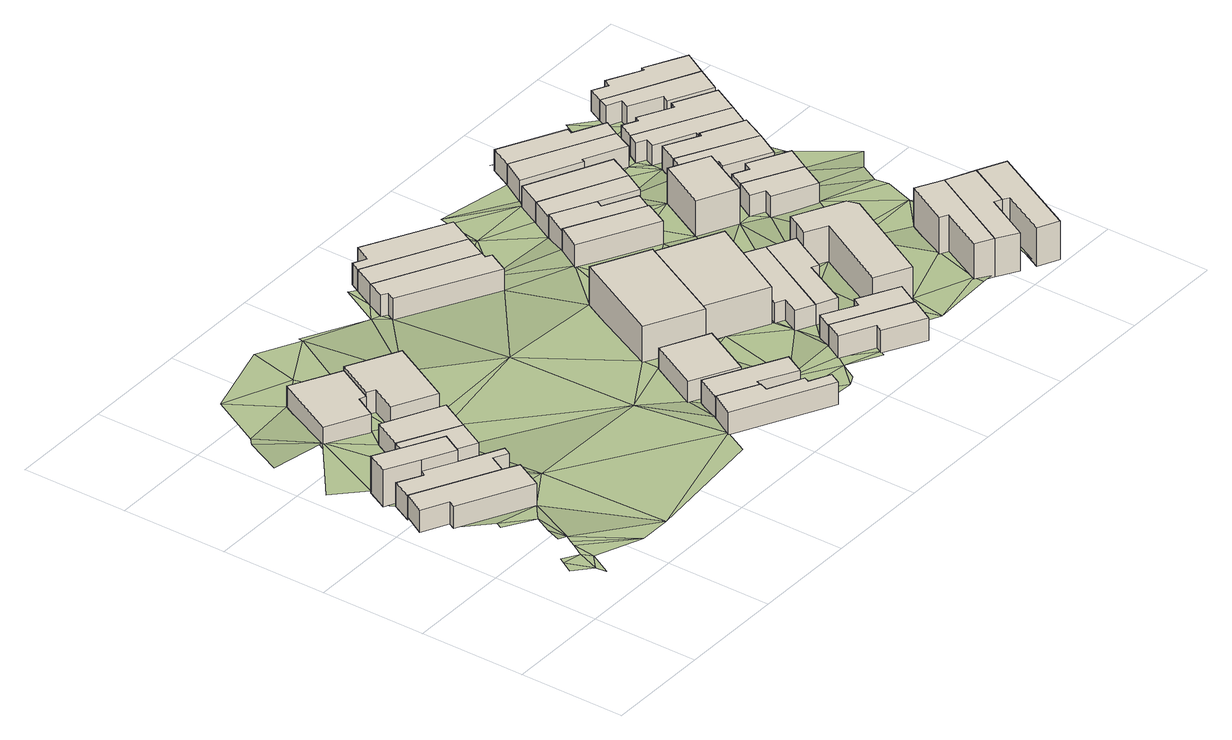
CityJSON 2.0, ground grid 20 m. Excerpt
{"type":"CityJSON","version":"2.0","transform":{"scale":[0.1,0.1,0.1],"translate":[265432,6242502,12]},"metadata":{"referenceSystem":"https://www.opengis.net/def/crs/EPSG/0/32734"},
"CityObjects":{
"building1":{"type":"Building","attributes":{"address":"63 Cecil Road Salt River Cape Town","building":"house","building:levels":1,"building_height":4.1,"roof_height":19.13,"ground_height":15.03,"plus_code":"4FRW3F96+9XM"},"geometry":[{"type":"Solid","lod":"1","boundaries":[[[[0,1,2,3]],[[1,4,5,2]],[[4,6,7,5]],[[6,8,9,7]],[[8,10,11,9]],[[10,12,13,11]],[[12,0,3,13]],[[3,2,5,7,9,11,13]],[[12,10,8,6,4,1,0]]]]}]},
"building2":{"type":"Building","attributes":{"address":"59 Cecil Road Salt River Cape Town","building":"house","building:levels":2,"building_height":6.9,"roof_height":21.15,"ground_height":14.25,"plus_code":"4FRW3F96+CXF"},"geometry":[{"type":"Solid","lod":"1","boundaries":[[[[14,15,16,17]],[[15,18,19,16]],[[18,20,21,19]],[[20,22,23,21]],[[22,24,25,23]],[[24,14,17,25]],[[17,16,19,21,23,25]],[[24,22,20,18,15,14]]]]}]},
"building3":{"type":"Building","attributes":{"address":"61 Cecil Road Salt River Cape Town","building":"house","building:levels":1,"building_height":4.1,"roof_height":18.85,"ground_height":14.75,"plus_code":"4FRW3F96+CX4"},"geometry":[{"type":"Solid","lod":"1","boundaries":[[[[26,27,28,29]],[[27,30,31,28]],[[30,32,33,31]],[[32,34,35,33]],[[34,36,37,35]],[[36,38,39,37]],[[38,40,41,39]],[[40,42,43,41]],[[42,26,29,43]],[[29,28,31,33,35,37,39,41,43]],[[42,40,38,36,34,32,30,27,26]]]]}]},
"building4":{"type":"Building","attributes":{"address":"57 Cecil Road Salt River Cape Town","building":"house","building:levels":1,"building_height":4.1,"roof_height":18.03,"ground_height":13.93,"plus_code":"4FRW3F97+C2J"},"geometry":[{"type":"Solid","lod":"1","boundaries":[[[[44,14,45,46]],[[14,24,47,45]],[[24,48,49,47]],[[48,50,51,49]],[[50,44,46,51]],[[46,45,47,49,51]],[[50,48,24,14,44]]]]}]},
"building5":{"type":"Building","attributes":{"address":"55 Cecil Road Salt River Cape Town","building":"house","building:levels":1,"building_height":4.1,"roof_height":18.03,"ground_height":13.93,"plus_code":"4FRW3F97+C2W"},"geometry":[{"type":"Solid","lod":"1","boundaries":[[[[44,50,51,46]],[[50,52,53,51]],[[52,54,55,53]],[[54,44,46,55]],[[46,51,53,55]],[[54,52,50,44]]]]}]},
"building6":{"type":"Building","attributes":{"address":"36 Pope Street Salt River Cape Town","building":"house","building:levels":1,"building_height":4.1,"roof_height":17.19,"ground_height":13.09,"plus_code":"4FRW3F97+G27"},"geometry":[{"type":"Solid","lod":"1","boundaries":[[[[56,57,58,59]],[[57,60,61,58]],[[60,62,63,61]],[[62,64,65,63]],[[64,66,67,65]],[[66,56,59,67]],[[59,58,61,63,65,67]],[[66,64,62,60,57,56]]]]}]},
"building7":{"type":"Building","attributes":{"address":"38 Pope Street Salt River Cape Town","building":"house","building:levels":1,"building_height":4.1,"roof_height":18.03,"ground_height":13.93,"plus_code":"4FRW3F97+F3J"},"geometry":[{"type":"Solid","lod":"1","boundaries":[[[[57,56,68,69]],[[56,70,71,68]],[[70,72,73,71]],[[72,74,75,73]],[[74,76,77,75]],[[76,57,69,77]],[[69,68,71,73,75,77]],[[76,74,72,70,56,57]]]]}]},
"building8":{"type":"Building","attributes":{"address":"69 Fenton Road Salt River Cape Town","building":"house","building:levels":1,"building_height":4.1,"roof_height":19.33,"ground_height":15.23,"plus_code":"4FRW3F97+75W"},"geometry":[{"type":"Solid","lod":"1","boundaries":[[[[78,79,80,81]],[[79,82,83,80]],[[82,84,85,83]],[[84,86,87,85]],[[86,88,89,87]],[[88,90,91,89]],[[90,92,93,91]],[[92,78,81,93]],[[81,80,83,85,87,89,91,93]],[[92,90,88,86,84,82,79,78]]]]}]},
"building9":{"type":"Building","attributes":{"address":"67 Fenton Road Salt River Cape Town","building":"house","building:levels":1,"building_height":4.1,"roof_height":19.05,"ground_height":14.95,"plus_code":"4FRW3F97+859"},"geometry":[{"type":"Solid","lod":"1","boundaries":[[[[94,95,96,97]],[[95,98,99,96]],[[98,100,101,99]],[[100,102,103,101]],[[102,104,105,103]],[[104,94,97,105]],[[97,96,99,101,103,105]],[[104,102,100,98,95,94]]]]}]},
"building10":{"type":"Building","attributes":{"address":"65 Fenton Road Salt River Cape Town","building":"house","building:levels":1,"building_height":4.1,"roof_height":18.37,"ground_height":14.27,"plus_code":"4FRW3F97+955"},"geometry":[{"type":"Solid","lod":"1","boundaries":[[[[106,107,108,109]],[[107,110,111,108]],[[110,112,113,111]],[[112,106,109,113]],[[109,108,111,113]],[[112,110,107,106]]]]}]},
"building11":{"type":"Building","attributes":{"address":"62 Fenton Road Salt River Cape Town","building":"house","building:levels":1,"building_height":4.1,"roof_height":17.09,"ground_height":12.99,"plus_code":"4FRW3F97+G5P"},"geometry":[{"type":"Solid","lod":"1","boundaries":[[[[114,115,116,117]],[[115,118,119,116]],[[118,120,121,119]],[[120,122,123,121]],[[122,124,125,123]],[[124,126,127,125]],[[126,128,129,127]],[[128,114,117,129]],[[117,116,119,121,123,125,127,129]],[[128,126,124,122,120,118,115,114]]]]}]},
"building12":{"type":"Building","attributes":{"address":"Fenton Mews 46 Fenton Road Salt River Cape Town","building":"apartments","building:levels":2,"building:flats":"4","building_height":6.9,"roof_height":21.17,"ground_height":14.27,"plus_code":"4FRW3F97+C68"},"geometry":[{"type":"Solid","lod":"1","boundaries":[[[[130,131,132,133]],[[131,134,135,132]],[[134,136,137,135]],[[136,138,139,137]],[[138,140,141,139]],[[140,130,133,141]],[[133,132,135,137,139,141]],[[140,138,136,134,131,130]]]]}]},
"building13":{"type":"Building","attributes":{"address":"60 Fenton Road Salt River Cape Town","building":"house","building:levels":1,"building_height":4.1,"roof_height":17.09,"ground_height":12.99,"plus_code":"4FRW3F97+H55"},"geometry":[{"type":"Solid","lod":"1","boundaries":[[[[114,128,129,117]],[[128,142,143,129]],[[142,144,145,143]],[[144,114,117,145]],[[117,129,143,145]],[[144,142,128,114]]]]}]},
"building14":{"type":"Building","attributes":{"address":"58 Fenton Road Salt River Cape Town","building":"house","building:levels":1,"building_height":4.1,"roof_height":17.09,"ground_height":12.99,"plus_code":"4FRW3F97+H66"},"geometry":[{"type":"Solid","lod":"1","boundaries":[[[[142,146,147,143]],[[146,148,149,147]],[[148,150,151,149]],[[150,152,153,151]],[[152,144,145,153]],[[144,142,143,145]],[[143,147,149,151,153,145]],[[144,152,150,148,146,142]]]]}]},
"building15":{"type":"Building","attributes":{"address":"64 Goldsmith Road Salt River Cape Town","building":"house","building:levels":1,"building_height":4.1,"roof_height":19.05,"ground_height":14.95,"plus_code":"4FRW3F97+78R"},"geometry":[{"type":"Solid","lod":"1","boundaries":[[[[154,155,156,157]],[[155,158,159,156]],[[158,160,161,159]],[[160,162,163,161]],[[162,164,165,163]],[[164,154,157,165]],[[157,156,159,161,163,165]],[[164,162,160,158,155,154]]]]}]},
"building16":{"type":"Building","attributes":{"address":"48 Fenton Road Salt River Cape Town","building":"yes","building:levels":2,"building_height":6.9,"roof_height":21.17,"ground_height":14.27,"plus_code":"4FRW3F97+97W"},"geometry":[{"type":"Solid","lod":"1","boundaries":[[[[131,130,133,132]],[[130,166,167,133]],[[166,168,169,167]],[[168,131,132,169]],[[132,133,167,169]],[[168,166,130,131]]]]}]},
"building17":{"type":"Building","attributes":{"address":"62 Goldsmith Road Salt River Cape Town","building":"house","building:levels":1,"building_height":4.1,"roof_height":18.69,"ground_height":14.59,"plus_code":"4FRW3F97+883"},"geometry":[{"type":"Solid","lod":"1","boundaries":[[[[170,171,172,173]],[[171,174,175,172]],[[174,176,177,175]],[[176,178,179,177]],[[178,180,181,179]],[[180,170,173,181]],[[173,172,175,177,179,181]],[[180,178,176,174,171,170]]]]}]},
"building18":{"type":"Building","attributes":{"address":"50 Fenton Road Salt River Cape Town","building":"house","building:levels":1,"building_height":4.1,"roof_height":17.98,"ground_height":13.88,"plus_code":"4FRW3F97+98C"},"geometry":[{"type":"Solid","lod":"1","boundaries":[[[[182,183,184,185]],[[183,186,187,184]],[[186,188,189,187]],[[188,190,191,189]],[[190,192,193,191]],[[192,182,185,193]],[[185,184,187,189,191,193]],[[192,190,188,186,183,182]]]]}]},
"building19":{"type":"Building","attributes":{"address":"52 Fenton Road Salt River Cape Town","building":"house","building:levels":1,"building_height":4.1,"roof_height":17.98,"ground_height":13.88,"plus_code":"4FRW3F97+988"},"geometry":[{"type":"Solid","lod":"1","boundaries":[[[[194,182,185,195]],[[182,192,193,185]],[[192,196,197,193]],[[196,198,199,197]],[[198,200,201,199]],[[200,202,203,201]],[[202,194,195,203]],[[195,185,193,197,199,201,203]],[[202,200,198,196,192,182,194]]]]}]},
"building20":{"type":"Building","attributes":{"address":"61 Fenton Road Salt River Cape Town","building":"house","building:levels":1,"building_height":4.1,"roof_height":17.79,"ground_height":13.69,"plus_code":"4FRW3F97+F8J"},"geometry":[{"type":"Solid","lod":"1","boundaries":[[[[204,205,206,207]],[[205,208,209,206]],[[208,210,211,209]],[[210,204,207,211]],[[207,206,209,211]],[[210,208,205,204]]]]}]},
"building21":{"type":"Building","attributes":{"address":"59 Fenton Road Salt River Cape Town","building":"house","building:levels":1,"building_height":4.1,"roof_height":17.39,"ground_height":13.29,"plus_code":"4FRW3F97+F8V"},"geometry":[{"type":"Solid","lod":"1","boundaries":[[[[212,213,214,215]],[[213,216,217,214]],[[216,218,219,217]],[[218,220,221,219]],[[220,222,223,221]],[[222,212,215,223]],[[215,214,217,219,221,223]],[[222,220,218,216,213,212]]]]}]},
"building22":{"type":"Building","attributes":{"address":"Crown Butchery 58 Goldsmith Road Salt River 7925 Salt River, Cape Town","building":"commercial","building:levels":2,"building_height":6.9,"roof_height":20.78,"ground_height":13.88,"plus_code":"4FRW3F97+89V"},"geometry":[{"type":"Solid","lod":"1","boundaries":[[[[194,202,224,225]],[[202,226,227,224]],[[226,228,229,227]],[[228,230,231,229]],[[230,232,233,231]],[[232,234,235,233]],[[234,236,237,235]],[[236,194,225,237]],[[225,224,227,229,231,233,235,237]],[[236,234,232,230,228,226,202,194]]]]}]},
"building23":{"type":"Building","attributes":{"address":"57 Fenton Road Salt River Cape Town","building":"house","building:levels":1,"building_height":4.1,"roof_height":16.81,"ground_height":12.71,"plus_code":"4FRW3F97+G88"},"geometry":[{"type":"Solid","lod":"1","boundaries":[[[[238,239,240,241]],[[239,242,243,240]],[[242,244,245,243]],[[244,246,247,245]],[[246,248,249,247]],[[248,238,241,249]],[[241,240,243,245,247,249]],[[248,246,244,242,239,238]]]]}]},
"building24":{"type":"Building","attributes":{"address":"55 Fenton Road Salt River Cape Town","building":"house","building:levels":1,"building_height":4.1,"roof_height":16.81,"ground_height":12.71,"plus_code":"4FRW3F97+G8G"},"geometry":[{"type":"Solid","lod":"1","boundaries":[[[[248,246,247,249]],[[246,250,251,247]],[[250,252,253,251]],[[252,248,249,253]],[[249,247,251,253]],[[252,250,246,248]]]]}]},
"building25":{"type":"Building","attributes":{"address":"9 Pope Street Salt River Cape Town","building":"house","building:levels":2,"building_height":6.9,"roof_height":20.19,"ground_height":13.29,"plus_code":"4FRW3F97+F93"},"geometry":[{"type":"Solid","lod":"1","boundaries":[[[[254,255,256,257]],[[255,258,259,256]],[[258,260,261,259]],[[260,254,257,261]],[[257,256,259,261]],[[260,258,255,254]]]]}]},
"building26":{"type":"Building","attributes":{"address":"53 Fenton Road Salt River Cape Town","building":"house","building:levels":1,"building_height":4.1,"roof_height":16.81,"ground_height":12.71,"plus_code":"4FRW3F97+G9R"},"geometry":[{"type":"Solid","lod":"1","boundaries":[[[[262,263,264,265]],[[263,266,267,264]],[[266,268,269,267]],[[268,270,271,269]],[[270,272,273,271]],[[272,262,265,273]],[[265,264,267,269,271,273]],[[272,270,268,266,263,262]]]]}]},
"building27":{"type":"Building","attributes":{"address":"60 Pope Street Salt River Cape Town","building":"house","building:levels":2,"building_height":6.9,"roof_height":21.18,"ground_height":14.28,"plus_code":"4FRW3F97+8C4"},"geometry":[{"type":"Solid","lod":"1","boundaries":[[[[274,275,276,277]],[[275,278,279,276]],[[278,280,281,279]],[[280,282,283,281]],[[282,284,285,283]],[[284,274,277,285]],[[277,276,279,281,283,285]],[[284,282,280,278,275,274]]]]}]},
"building28":{"type":"Building","attributes":{"address":"51 Fenton Road Salt River Cape Town","building":"house","building:levels":1,"building_height":4.1,"roof_height":16.81,"ground_height":12.71,"plus_code":"4FRW3F97+H97"},"geometry":[{"type":"Solid","lod":"1","boundaries":[[[[262,272,273,265]],[[272,286,287,273]],[[286,288,289,287]],[[288,290,291,289]],[[290,292,293,291]],[[292,262,265,293]],[[265,273,287,289,291,293]],[[292,290,288,286,272,262]]]]}]},
"building29":{"type":"Building","attributes":{"address":"62 Pope Street Salt River Cape Town","building":"house","building:levels":2,"building_height":6.9,"roof_height":21.18,"ground_height":14.28,"plus_code":"4FRW3F97+8F6"},"geometry":[{"type":"Solid","lod":"1","boundaries":[[[[294,274,277,295]],[[274,284,285,277]],[[284,296,297,285]],[[296,298,299,297]],[[298,300,301,299]],[[300,294,295,301]],[[295,277,285,297,299,301]],[[300,298,296,284,274,294]]]]}]},
"building30":{"type":"Building","attributes":{"address":"54 Goldsmith Road Salt River Cape Town","building":"house","building:levels":1,"building_height":4.1,"roof_height":17.29,"ground_height":13.19,"plus_code":"4FRW3F97+CCF"},"geometry":[{"type":"Solid","lod":"1","boundaries":[[[[302,303,304,305]],[[303,306,307,304]],[[306,308,309,307]],[[308,310,311,309]],[[310,312,313,311]],[[312,302,305,313]],[[305,304,307,309,311,313]],[[312,310,308,306,303,302]]]]}]},
"building31":{"type":"Building","attributes":{"address":"52 Goldsmith Road Salt River Cape Town","building":"house","building:levels":1,"building_height":4.1,"roof_height":17.29,"ground_height":13.19,"plus_code":"4FRW3F97+CCP"},"geometry":[{"type":"Solid","lod":"1","boundaries":[[[[302,314,315,305]],[[314,316,317,315]],[[316,318,319,317]],[[318,320,321,319]],[[320,303,304,321]],[[303,302,305,304]],[[305,315,317,319,321,304]],[[303,320,318,316,314,302]]]]}]},
"building32":{"type":"Building","attributes":{"address":"64 Pope Street Salt River Cape Town","building":"house","building:levels":2,"building_height":6.9,"roof_height":21.18,"ground_height":14.28,"plus_code":"4FRW3F97+7FM"},"geometry":[{"type":"Solid","lod":"1","boundaries":[[[[322,294,295,323]],[[294,300,301,295]],[[300,324,325,301]],[[324,326,327,325]],[[326,328,329,327]],[[328,322,323,329]],[[323,295,301,325,327,329]],[[328,326,324,300,294,322]]]]}]},
"building33":{"type":"Building","attributes":{"address":"50 Goldsmith Road Salt River Cape Town","building":"house","building:levels":1,"building_height":4.1,"roof_height":17.29,"ground_height":13.19,"plus_code":"4FRW3F97+FCF"},"geometry":[{"type":"Solid","lod":"1","boundaries":[[[[330,331,332,333]],[[331,334,335,332]],[[334,336,337,335]],[[336,338,339,337]],[[338,340,341,339]],[[340,330,333,341]],[[333,332,335,337,339,341]],[[340,338,336,334,331,330]]]]}]},
"building34":{"type":"Building","attributes":{"address":"48 Goldsmith Road Salt River Cape Town","building":"house","building:levels":1,"building_height":4.1,"roof_height":17.29,"ground_height":13.19,"plus_code":"4FRW3F97+FCP"},"geometry":[{"type":"Solid","lod":"1","boundaries":[[[[342,343,344,333]],[[343,345,346,344]],[[345,347,348,346]],[[347,349,350,348]],[[349,351,332,350]],[[351,342,333,332]],[[333,344,346,348,350,332]],[[351,349,347,345,343,342]]]]}]},
"building35":{"type":"Building","attributes":{"address":"46 Goldsmith Road Salt River Cape Town","building":"house","building:levels":1,"building_height":4.1,"roof_height":16.65,"ground_height":12.55,"plus_code":"4FRW3F97+GC5"},"geometry":[{"type":"Solid","lod":"1","boundaries":[[[[343,352,353,354]],[[352,355,356,353]],[[355,357,358,356]],[[357,359,360,358]],[[359,361,362,360]],[[361,363,364,362]],[[363,345,365,364]],[[345,343,354,365]],[[354,353,356,358,360,362,364,365]],[[345,363,361,359,357,355,352,343]]]]}]},
"building36":{"type":"Building","attributes":{"address":"44 Goldsmith Road Salt River Cape Town","building":"house","building:levels":1,"building_height":4.1,"roof_height":16.65,"ground_height":12.55,"plus_code":"4FRW3F97+GF6"},"geometry":[{"type":"Solid","lod":"1","boundaries":[[[[366,367,368,353]],[[367,369,370,368]],[[369,371,372,370]],[[371,373,374,372]],[[373,375,376,374]],[[375,377,378,376]],[[377,379,356,378]],[[379,366,353,356]],[[353,368,370,372,374,376,378,356]],[[379,377,375,373,371,369,367,366]]]]}]},
"building37":{"type":"Building","attributes":{"address":"42 Goldsmith Road Salt River Cape Town","building":"house","building:levels":1,"building_height":4.1,"roof_height":16.65,"ground_height":12.55,"plus_code":"4FRW3F97+GFV"},"geometry":[{"type":"Solid","lod":"1","boundaries":[[[[380,381,382,383]],[[381,384,385,382]],[[384,386,387,385]],[[386,388,389,387]],[[388,390,391,389]],[[390,392,393,391]],[[392,394,395,393]],[[394,380,383,395]],[[383,382,385,387,389,391,393,395]],[[394,392,390,388,386,384,381,380]]]]}]},
"building38":{"type":"Building","attributes":{"address":"40 Goldsmith Road Salt River Cape Town","building":"house","building:levels":1,"building_height":4.1,"roof_height":16.65,"ground_height":12.55,"plus_code":"4FRW3F97+HF3"},"geometry":[{"type":"Solid","lod":"1","boundaries":[[[[380,396,397,383]],[[396,398,399,397]],[[398,400,401,399]],[[400,402,403,401]],[[402,404,405,403]],[[404,406,407,405]],[[406,381,382,407]],[[381,380,383,382]],[[383,397,399,401,403,405,407,382]],[[381,406,404,402,400,398,396,380]]]]}]},
"terrain1":{"type":"TINRelief","geometry":[{"type":"CompositeSurface","lod":"1","boundaries":[[[408,409,410]],[[410,409,411]],[[412,409,413]],[[411,414,410]],[[412,411,409]],[[411,412,415]],[[412,416,415]],[[417,418,419]],[[416,420,415]],[[420,416,418]],[[421,422,423]],[[419,418,423]],[[421,8,424]],[[42,38,425]],[[42,426,38]],[[423,418,8]],[[8,421,423]],[[416,427,418]],[[418,427,8]],[[428,429,430]],[[44,430,431]],[[432,433,428]],[[428,430,44]],[[434,8,427]],[[434,10,8]],[[435,12,10]],[[428,436,432]],[[12,435,437]],[[24,438,439]],[[438,440,439]],[[54,428,44]],[[435,10,434]],[[434,440,435]],[[428,60,436]],[[441,428,54]],[[434,50,440]],[[50,439,440]],[[436,60,442]],[[441,54,443]],[[443,54,444]],[[434,427,445]],[[444,54,52]],[[446,441,443]],[[441,446,447]],[[446,443,448]],[[60,449,442]],[[443,444,450]],[[450,444,52]],[[451,50,434]],[[452,445,427]],[[449,60,57]],[[449,453,442]],[[52,50,451]],[[434,445,451]],[[450,52,454]],[[455,449,57]],[[453,449,455]],[[57,456,455]],[[454,52,451]],[[454,456,450]],[[445,457,451]],[[457,458,451]],[[104,458,457]],[[459,455,456]],[[460,455,459]],[[451,458,461]],[[462,456,454]],[[107,458,104]],[[463,454,451]],[[459,456,462]],[[86,464,465]],[[451,461,463]],[[466,467,464]],[[466,464,86]],[[468,107,104]],[[84,82,86]],[[86,82,466]],[[469,459,462]],[[462,470,469]],[[459,469,471]],[[472,466,82]],[[471,473,459]],[[107,468,110]],[[463,461,474]],[[463,136,454]],[[454,122,462]],[[468,466,475]],[[476,473,471]],[[466,472,475]],[[461,110,474]],[[475,472,477]],[[110,468,478]],[[122,454,136]],[[468,475,479]],[[474,110,478]],[[479,480,468]],[[478,481,474]],[[482,478,468]],[[482,468,480]],[[475,483,479]],[[484,481,478]],[[475,485,483]],[[486,479,483]],[[478,482,484]],[[178,482,480]],[[126,124,128]],[[487,122,136]],[[482,488,484]],[[482,178,489]],[[136,134,490]],[[128,124,142]],[[124,122,487]],[[491,488,482]],[[136,490,487]],[[178,196,489]],[[492,178,493]],[[196,178,492]],[[494,142,124]],[[134,487,490]],[[183,484,488]],[[495,124,487]],[[142,494,146]],[[492,496,196]],[[497,134,131]],[[494,124,222]],[[498,146,499]],[[222,124,495]],[[494,499,146]],[[183,497,484]],[[496,492,500]],[[134,208,487]],[[496,200,196]],[[501,499,494]],[[155,502,500]],[[196,200,198]],[[500,503,496]],[[134,497,208]],[[503,500,502]],[[504,494,222]],[[183,182,497]],[[501,494,505]],[[226,200,496]],[[506,501,505]],[[504,505,494]],[[503,502,507]],[[508,202,200]],[[255,208,497]],[[226,508,200]],[[505,263,506]],[[258,497,182]],[[202,508,226]],[[236,182,194]],[[509,507,502]],[[208,255,210]],[[262,506,263]],[[255,497,258]],[[510,511,512]],[[242,512,511]],[[236,258,182]],[[513,503,507]],[[242,511,514]],[[254,210,255]],[[232,503,513]],[[507,509,515]],[[254,511,210]],[[505,266,263]],[[254,514,511]],[[258,236,516]],[[236,234,516]],[[507,517,513]],[[266,505,250]],[[254,246,514]],[[518,258,516]],[[519,258,518]],[[518,516,520]],[[513,275,232]],[[254,521,246]],[[258,519,260]],[[250,268,266]],[[254,260,522]],[[523,516,234]],[[254,522,521]],[[234,232,524]],[[246,349,250]],[[268,250,270]],[[260,519,525]],[[526,527,528]],[[246,521,349]],[[260,529,522]],[[525,530,260]],[[531,527,532]],[[275,524,232]],[[234,524,523]],[[260,530,529]],[[270,250,349]],[[316,530,525]],[[316,525,318]],[[533,290,534]],[[361,270,349]],[[357,270,361]],[[270,357,355]],[[274,524,275]],[[340,530,316]],[[272,270,355]],[[290,288,534]],[[357,361,359]],[[288,286,534]],[[349,535,361]],[[272,355,536]],[[302,523,537]],[[524,538,523]],[[294,524,274]],[[316,314,340]],[[536,286,272]],[[539,349,540]],[[349,539,535]],[[537,523,538]],[[534,286,384]],[[286,536,388]],[[541,314,302]],[[536,375,373]],[[534,384,542]],[[541,302,537]],[[543,340,314]],[[536,373,388]],[[286,388,384]],[[340,543,330]],[[381,542,384]],[[388,386,384]],[[388,373,392]],[[543,544,330]],[[545,314,541]],[[543,314,545]],[[371,392,373]],[[392,390,388]],[[369,392,371]],[[369,394,392]],[[394,369,367]],[[398,402,400]],[[546,402,398]]]}]}
},
"vertices":[
[32,400,28],[8,359,28],[8,359,71],[32,400,71],[56,334,28],[56,334,71],[50,321,28],[50,321,71],[183,252,28],[183,252,71],[211,306,28],[211,306,71],[184,321,28],[184,321,71],
[127,464,19],[64,498,19],[64,498,91],[127,464,91],[43,458,19],[43,458,91],[103,426,19],[103,426,91],[161,395,19],[161,395,91],[182,434,19],[182,434,91],
[32,400,22],[184,321,22],[184,321,69],[32,400,69],[202,355,22],[202,355,69],[229,341,22],[229,341,69],[237,356,22],[237,356,69],[161,395,22],[161,395,69],[103,426,22],[103,426,69],[97,415,22],[97,415,69],[52,439,22],[52,439,69],
[154,515,19],[127,464,60],[154,515,60],[182,434,60],[235,407,19],[235,407,60],[262,458,19],[262,458,60],
[292,515,19],[292,515,60],[183,570,19],[183,570,60],
[244,640,11],[283,714,11],[283,714,52],[244,640,52],[193,762,11],[193,762,52],[130,644,11],[130,644,52],[208,603,11],[208,603,52],[231,645,11],[231,645,52],
[244,640,60],[283,714,60],[259,632,11],[259,632,60],[234,583,11],[234,583,60],[312,543,11],[312,543,60],[376,665,11],[376,665,60],
[530,123,29],[706,31,29],[706,31,73],[530,123,73],[718,53,29],[718,53,73],[679,72,29],[679,72,73],[684,82,29],[684,82,73],[621,113,29],[621,113,73],[627,129,29],[627,129,73],[556,167,29],[556,167,73],
[556,167,25],[627,129,25],[627,129,70],[556,167,70],[633,140,25],[633,140,70],[700,103,25],[700,103,70],[721,142,25],[721,142,70],[583,216,25],[583,216,70],
[573,236,23],[659,192,23],[659,192,64],[573,236,64],[709,288,23],[709,288,64],[624,332,23],[624,332,64],
[511,829,9],[496,796,9],[496,796,51],[511,829,51],[507,789,9],[507,789,51],[499,775,9],[499,775,51],[675,680,9],[675,680,51],[696,720,9],[696,720,51],[685,726,9],[685,726,51],[690,736,9],[690,736,51],
[731,321,17],[812,479,17],[812,479,92],[731,321,92],[815,484,17],[815,484,92],[713,537,17],[713,537,92],[624,365,17],[624,365,92],[726,312,17],[726,312,92],
[711,778,9],[711,778,51],[533,870,9],[533,870,51],
[736,827,9],[736,827,51],[584,908,9],[584,908,51],[567,876,9],[567,876,51],[543,888,9],[543,888,51],
[946,26,26],[971,71,26],[971,71,70],[946,26,70],[835,145,26],[835,145,70],[817,113,26],[817,113,70],[878,80,26],[878,80,70],[871,67,26],[871,67,70],
[841,264,17],[841,264,92],[926,421,17],[926,421,92],
[971,71,23],[997,118,23],[997,118,67],[971,71,67],[922,158,23],[922,158,67],[913,142,23],[913,142,67],[852,176,23],[852,176,67],[835,145,23],[835,145,67],
[967,369,19],[917,396,19],[917,396,60],[967,369,60],[845,261,19],[845,261,60],[862,253,19],[862,253,60],[846,222,19],[846,222,60],[880,205,19],[880,205,60],
[1017,344,19],[1017,344,60],[918,187,19],[918,187,60],[962,274,19],[962,274,60],[976,268,19],[976,268,60],[1003,319,19],[1003,319,60],
[816,667,13],[790,623,13],[790,623,58],[816,667,58],[931,549,13],[931,549,58],[954,594,13],[954,594,58],
[816,667,9],[954,594,9],[954,594,54],[816,667,54],[972,627,9],[972,627,54],[911,659,9],[911,659,54],[918,672,9],[918,672,54],[841,713,9],[841,713,54],
[1003,319,88],[1017,344,88],[1042,298,19],[1042,298,88],[964,152,19],[964,152,88],[1028,118,19],[1028,118,88],[1124,297,19],[1124,297,88],[1118,318,19],[1118,318,88],[1028,365,19],[1028,365,88],
[841,713,7],[918,672,7],[918,672,48],[841,713,48],[922,678,7],[922,678,48],[994,641,7],[994,641,48],[1016,681,7],[1016,681,48],[864,756,7],[864,756,48],
[1039,728,7],[1039,728,48],[888,802,7],[888,802,48],
[1029,613,13],[980,519,13],[980,519,82],[1029,613,82],[1051,483,13],[1051,483,82],[1100,577,13],[1100,577,82],
[926,859,7],[899,814,7],[899,814,48],[926,859,48],[1005,762,7],[1005,762,48],[1008,768,7],[1008,768,48],[1084,731,7],[1084,731,48],[1102,769,7],[1102,769,48],
[1256,223,17],[1208,249,17],[1208,249,92],[1256,223,92],[1164,165,17],[1164,165,92],[1179,157,17],[1179,157,92],[1135,75,17],[1135,75,92],[1168,57,17],[1168,57,92],
[1118,799,7],[1118,799,48],[1060,829,7],[1060,829,48],[1065,839,7],[1065,839,48],[947,900,7],[947,900,48],
[1309,198,17],[1309,198,92],[1206,33,17],[1206,33,92],[1252,121,17],[1252,121,92],[1266,114,17],[1266,114,92],
[1200,462,12],[1098,517,12],[1098,517,53],[1200,462,53],[1079,484,12],[1079,484,53],[1105,471,12],[1105,471,53],[1097,455,12],[1097,455,53],[1175,415,12],[1175,415,53],
[1224,506,12],[1224,506,53],[1150,545,12],[1150,545,53],[1141,529,12],[1141,529,53],[1112,544,12],[1112,544,53],
[1360,173,17],[1360,173,92],[1277,107,17],[1277,107,92],[1233,20,17],[1233,20,92],[1271,1,17],[1271,1,92],
[1230,573,12],[1092,647,12],[1092,647,53],[1230,573,53],[1073,612,12],[1073,612,53],[1129,583,12],[1129,583,53],[1122,570,12],[1122,570,53],[1204,527,12],[1204,527,53],
[1230,573,7],[1252,618,7],[1252,618,53],[1176,657,7],[1176,657,53],[1172,650,7],[1172,650,53],[1111,683,7],[1111,683,53],[1092,647,7],
[1277,663,7],[1277,663,46],[1252,618,46],[1113,749,7],[1113,749,46],[1101,729,7],[1101,729,46],[1118,720,7],[1118,720,46],[1110,703,7],[1110,703,46],[1181,667,7],[1181,667,46],[1176,657,46],
[1277,663,6],[1303,712,6],[1303,712,46],[1228,751,6],[1228,751,46],[1222,740,6],[1222,740,46],[1160,773,6],[1160,773,46],[1155,764,6],[1155,764,46],[1128,778,6],[1128,778,46],[1113,749,6],
[1331,766,6],[1166,850,6],[1166,850,46],[1331,766,46],[1158,832,6],[1158,832,46],[1184,819,6],[1184,819,46],[1176,803,6],[1176,803,46],[1236,772,6],[1236,772,46],[1229,760,6],[1229,760,46],[1306,720,6],[1306,720,46],
[1356,810,6],[1356,810,46],[1281,850,6],[1281,850,46],[1279,843,6],[1279,843,46],[1216,876,6],[1216,876,46],[1209,862,6],[1209,862,46],[1180,877,6],[1180,877,46],
[51,89,37],[83,60,37],[64,110,37],[101,103,37],[109,83,37],[86,40,37],[70,121,37],[115,127,37],[201,50,35],[115,159,37],[129,151,37],[133,192,30],[121,138,37],[101,271,30],[95,260,30],[153,227,28],[50,321,30],[43,458,22],[97,415,30],[262,50,35],[130,644,22],[12,550,22],[64,498,22],[127,464,22],[68,741,14],[25,664,22],[262,300,28],[229,341,28],[80,752,14],[202,355,28],[161,395,28],[235,407,28],[237,356,28],[208,603,19],[132,850,14],[234,583,19],[262,550,19],[530,123,32],[244,640,19],[231,645,19],[259,632,19],[262,800,11],[312,543,19],[513,300,25],[506,76,32],[283,894,11],[513,550,18],[361,854,11],[376,665,19],[556,167,32],[573,236,25],[478,802,10],[363,862,11],[624,332,25],[499,775,10],[624,365,25],[627,129,32],[621,113,32],[700,103,29],[633,140,32],[721,142,29],[496,796,10],[507,789,10],[511,829,10],[764,50,29],[520,881,10],[726,312,23],[802,91,29],[533,870,10],[784,59,29],[764,300,23],[817,113,29],[835,145,29],[731,321,23],[846,222,23],[871,67,29],[841,264,23],[866,57,29],[878,80,29],[790,623,17],[845,261,23],[880,205,23],[764,550,17],[862,253,23],[922,158,26],[913,142,26],[764,800,9],[816,667,17],[964,152,26],[926,421,19],[741,836,9],[755,829,9],[997,118,26],[775,865,9],[1015,50,26],[1028,118,26],[864,756,9],[888,802,9],[780,884,9],[1135,75,26],[1015,300,19],[1136,55,26],[911,659,13],[972,627,13],[918,672,13],[1164,165,23],[994,641,13],[1168,57,23],[1097,455,13],[1179,157,23],[1079,484,13],[1098,517,13],[1105,471,13],[1092,647,13],[1073,612,13],[1175,415,17],[1265,300,17],[1112,544,13],[1206,33,23],[1266,114,23],[1252,121,23],[1129,583,13],[1122,570,13],[1277,107,23],[1233,20,23],[955,914,7],[1097,838,7],[1181,667,12],[1128,778,7],[1280,380,17],[1284,355,17],[1176,657,12],[1172,650,12],[1298,416,17],[1122,884,7],[1265,550,12],[1252,618,12],[1340,447,12],[1288,862,6]
]}
